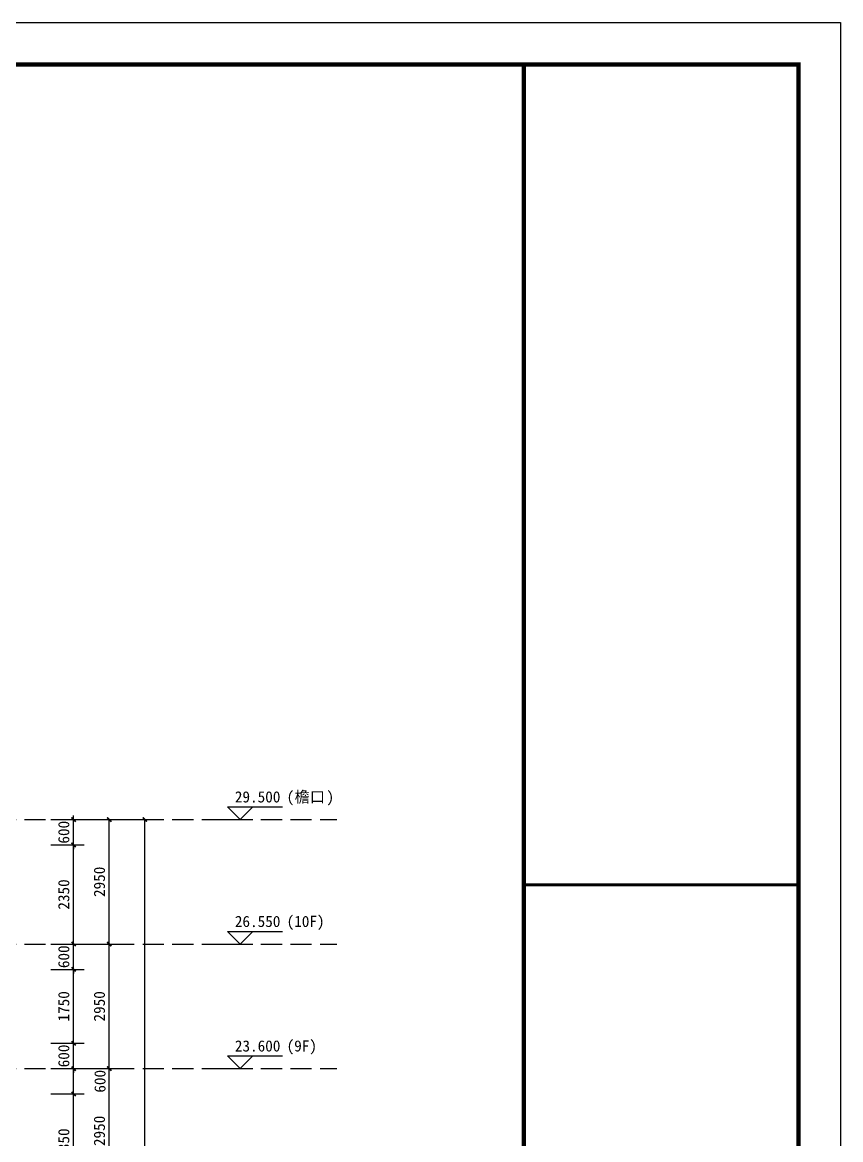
# Model space of a CAD drawing. Extents: x 646072 to 1012572, y -46617 to 16093.
# Drawn here: x 804945 to 824322, y -13635 to 12833 of the extents above; entities that cross this region are included whole.
import ezdxf

# ---------------------------------------------------------------- set-up
doc = ezdxf.new("R2010")
doc.units = 0
doc.header["$LTSCALE"] = 1000
doc.header["$MEASUREMENT"] = 0
for name, pattern in [('3#楼-HZS$0$3#楼-HZS$0$__DASH', [0.35, 0.25, -0.1]), ('3#楼-HZS$0$DOTE', [2.42, 2, -0.2, 0.02, -0.2]), ('DASH', [0.35, 0.25, -0.1])]:
    doc.linetypes.add(name, pattern=pattern)
doc.layers.get('Defpoints').update_dxf_attribs({"color": 4, "linetype": 'DASH'})
for name, color, linetype in [('3#楼-HZS$0$3#楼-HZS$0$DIM_ELEV', 3, 'Continuous'), ('3#楼-HZS$0$3#楼-HZS$0$DOTE', 1, '3#楼-HZS$0$DOTE'), ('3#楼-HZS$0$3#楼-HZS$0$PUB_DIM', 3, 'Continuous'), ('3#楼-HZS$0$3#楼-HZS$0$PUB_TEXT', 7, 'Continuous'), ('A1-无手签$0$A-ANNO-TTLB', 7, 'Continuous'), ('图签$0$A-ANNO-TTLB', 7, 'Continuous')]:
    doc.layers.add(name, color=color, linetype=linetype)
doc.styles.add('3#楼-HZS$0$3#楼-HZS$0$_TCH_DIM', font='')
doc.styles.add('3#楼-HZS$0$3#楼-HZS$0$_TCH_DIM_T3', font='')
doc.styles.get('3#楼-HZS$0$3#楼-HZS$0$_TCH_DIM').set_extended_font_data('SimSun')
doc.styles.get('3#楼-HZS$0$3#楼-HZS$0$_TCH_DIM_T3').set_extended_font_data('SimSun')
doc.dimstyles.new('3#楼-HZS$0$3#楼-HZS$0$_TCH_ARCH&&100', dxfattribs={"dimtxt": 264.345992, "dimasz": 100, "dimexe": 250, "dimexo": 300, "dimgap": 100, "dimtad": 1, "dimdec": 0, "dimzin": 0, "dimdsep": 46, "dimtxsty": '3#楼-HZS$0$3#楼-HZS$0$_TCH_DIM_T3', "dimblk": '3#楼-HZS$0$3#楼-HZS$0$_ArchTick', "dimcen": 0.09, "dimclrt": 7, "dimazin": 2, "dimtfac": 1, "dimtdec": 0, "dimtix": 1, "dimtmove": 2, "dimatfit": 3, "dimfxl": 100, "dimtolj": 1, "dimtzin": 0, "dimarcsym": 0})

# ---------------------------------------------------------------- blocks, each defined once
blk = doc.blocks.new('3#楼-HZS$0$3#楼-HZS$0$_ArchTick')
at = {"color": 0, "linetype": 'ByBlock', "const_width": 0.4}
blk.add_lwpolyline([(-0.5, -0.5), (0.5, 0.5)], dxfattribs=at)
blk = doc.blocks.new('*D717')
at = {"layer": '3#楼-HZS$0$3#楼-HZS$0$PUB_DIM', "color": 0, "lineweight": -2, "transparency": 16777216}
for p, q in [((806459, -6052), (807252, -6052)), ((807002, -9002), (807002, -6052)), ((806459, -9002), (807252, -9002))]:
    blk.add_line(p, q, dxfattribs=at)
at = {"layer": 'Defpoints', "color": 0, "transparency": 16777216}
for p in [(806159, -6052), (807002, -6052), (806159, -9002)]:
    blk.add_point(p, dxfattribs=at)
at = {"layer": '3#楼-HZS$0$3#楼-HZS$0$PUB_DIM', "color": 0, "lineweight": -2, "transparency": 16777216, "xscale": 100, "yscale": 100, "zscale": 100}
for p, rotation in [((807002, -6052), 90), ((807002, -9002), 270)]:
    blk.add_blockref('3#楼-HZS$0$3#楼-HZS$0$_ArchTick', p, dxfattribs=dict(at, rotation=rotation))
at = {"layer": '3#楼-HZS$0$3#楼-HZS$0$PUB_DIM', "color": 7, "transparency": 16777216, "insert": (806770, -7527), "char_height": 264.3, "attachment_point": 5, "rotation": 90, "style": '3#楼-HZS$0$3#楼-HZS$0$_TCH_DIM_T3'}
blk.add_mtext('\\A1;2950', dxfattribs=at)
blk = doc.blocks.new('*D718')
at = {"layer": '3#楼-HZS$0$3#楼-HZS$0$PUB_DIM', "color": 0, "lineweight": -2, "transparency": 16777216}
for p, q in [((806459, -9002), (807252, -9002)), ((807002, -11952), (807002, -9002)), ((806459, -11952), (807252, -11952))]:
    blk.add_line(p, q, dxfattribs=at)
at = {"layer": 'Defpoints', "color": 0, "transparency": 16777216}
for p in [(806159, -9002), (807002, -9002), (806159, -11952)]:
    blk.add_point(p, dxfattribs=at)
at = {"layer": '3#楼-HZS$0$3#楼-HZS$0$PUB_DIM', "color": 0, "lineweight": -2, "transparency": 16777216, "xscale": 100, "yscale": 100, "zscale": 100}
for p, rotation in [((807002, -9002), 90), ((807002, -11952), 270)]:
    blk.add_blockref('3#楼-HZS$0$3#楼-HZS$0$_ArchTick', p, dxfattribs=dict(at, rotation=rotation))
at = {"layer": '3#楼-HZS$0$3#楼-HZS$0$PUB_DIM', "color": 7, "transparency": 16777216, "insert": (806770, -10477), "char_height": 264.3, "attachment_point": 5, "rotation": 90, "style": '3#楼-HZS$0$3#楼-HZS$0$_TCH_DIM_T3'}
blk.add_mtext('\\A1;2950', dxfattribs=at)
blk = doc.blocks.new('*D719')
at = {"layer": '3#楼-HZS$0$3#楼-HZS$0$PUB_DIM', "color": 0, "lineweight": -2, "transparency": 16777216}
for p, q in [((806459, -11952), (807252, -11952)), ((807002, -14902), (807002, -11952)), ((806459, -14902), (807252, -14902))]:
    blk.add_line(p, q, dxfattribs=at)
at = {"layer": 'Defpoints', "color": 0, "transparency": 16777216}
for p in [(806159, -11952), (807002, -11952), (806159, -14902)]:
    blk.add_point(p, dxfattribs=at)
at = {"layer": '3#楼-HZS$0$3#楼-HZS$0$PUB_DIM', "color": 0, "lineweight": -2, "transparency": 16777216, "xscale": 100, "yscale": 100, "zscale": 100}
for p, rotation in [((807002, -11952), 90), ((807002, -14902), 270)]:
    blk.add_blockref('3#楼-HZS$0$3#楼-HZS$0$_ArchTick', p, dxfattribs=dict(at, rotation=rotation))
at = {"layer": '3#楼-HZS$0$3#楼-HZS$0$PUB_DIM', "color": 7, "transparency": 16777216, "insert": (806770, -13427), "char_height": 264.3, "attachment_point": 5, "rotation": 90, "style": '3#楼-HZS$0$3#楼-HZS$0$_TCH_DIM_T3'}
blk.add_mtext('\\A1;2950', dxfattribs=at)
blk = doc.blocks.new('*D729')
at = {"layer": '3#楼-HZS$0$3#楼-HZS$0$PUB_DIM', "color": 0, "lineweight": -2, "transparency": 16777216}
for p, q in [((807302, -6052), (808096, -6052)), ((807846, -35652), (807846, -6052)), ((807302, -35652), (808096, -35652))]:
    blk.add_line(p, q, dxfattribs=at)
at = {"layer": 'Defpoints', "color": 0, "transparency": 16777216}
for p in [(807002, -6052), (807846, -6052), (807002, -35652)]:
    blk.add_point(p, dxfattribs=at)
at = {"layer": '3#楼-HZS$0$3#楼-HZS$0$PUB_DIM', "color": 0, "lineweight": -2, "transparency": 16777216, "xscale": 100, "yscale": 100, "zscale": 100}
for p, rotation in [((807846, -6052), 90), ((807846, -35652), 270)]:
    blk.add_blockref('3#楼-HZS$0$3#楼-HZS$0$_ArchTick', p, dxfattribs=dict(at, rotation=rotation))
at = {"layer": '3#楼-HZS$0$3#楼-HZS$0$PUB_DIM', "color": 7, "transparency": 16777216, "insert": (807614, -20852), "char_height": 264.3, "attachment_point": 5, "rotation": 90, "style": '3#楼-HZS$0$3#楼-HZS$0$_TCH_DIM_T3'}
blk.add_mtext('\\A1;29600', dxfattribs=at)
blk = doc.blocks.new('*D936')
at = {"layer": '3#楼-HZS$0$3#楼-HZS$0$PUB_DIM', "color": 0, "lineweight": -2, "transparency": 16777216}
for p, q in [((805615, -6052), (806409, -6052)), ((806159, -6052), (806159, -5952)), ((806159, -6652), (806159, -6052)), ((805615, -6652), (806409, -6652)), ((806159, -6652), (806159, -6752))]:
    blk.add_line(p, q, dxfattribs=at)
at = {"layer": 'Defpoints', "color": 0, "transparency": 16777216}
for p in [(805315, -6052), (806159, -6052), (805315, -6652)]:
    blk.add_point(p, dxfattribs=at)
at = {"layer": '3#楼-HZS$0$3#楼-HZS$0$PUB_DIM', "color": 0, "lineweight": -2, "transparency": 16777216, "xscale": 100, "yscale": 100, "zscale": 100}
for p, rotation in [((806159, -6052), 270), ((806159, -6652), 90)]:
    blk.add_blockref('3#楼-HZS$0$3#楼-HZS$0$_ArchTick', p, dxfattribs=dict(at, rotation=rotation))
at = {"layer": '3#楼-HZS$0$3#楼-HZS$0$PUB_DIM', "color": 7, "transparency": 16777216, "insert": (805926, -6352), "char_height": 264.3, "attachment_point": 5, "rotation": 90, "style": '3#楼-HZS$0$3#楼-HZS$0$_TCH_DIM_T3'}
blk.add_mtext('\\A1;600', dxfattribs=at)
blk = doc.blocks.new('*D937')
at = {"layer": '3#楼-HZS$0$3#楼-HZS$0$PUB_DIM', "color": 0, "lineweight": -2, "transparency": 16777216}
for p, q in [((805615, -6652), (806409, -6652)), ((806159, -9002), (806159, -6652)), ((805615, -9002), (806409, -9002))]:
    blk.add_line(p, q, dxfattribs=at)
at = {"layer": 'Defpoints', "color": 0, "transparency": 16777216}
for p in [(805315, -6652), (806159, -6652), (805315, -9002)]:
    blk.add_point(p, dxfattribs=at)
at = {"layer": '3#楼-HZS$0$3#楼-HZS$0$PUB_DIM', "color": 0, "lineweight": -2, "transparency": 16777216, "xscale": 100, "yscale": 100, "zscale": 100}
for p, rotation in [((806159, -6652), 90), ((806159, -9002), 270)]:
    blk.add_blockref('3#楼-HZS$0$3#楼-HZS$0$_ArchTick', p, dxfattribs=dict(at, rotation=rotation))
at = {"layer": '3#楼-HZS$0$3#楼-HZS$0$PUB_DIM', "color": 7, "transparency": 16777216, "insert": (805926, -7827), "char_height": 264.3, "attachment_point": 5, "rotation": 90, "style": '3#楼-HZS$0$3#楼-HZS$0$_TCH_DIM_T3'}
blk.add_mtext('\\A1;2350', dxfattribs=at)
blk = doc.blocks.new('*D912')
at = {"layer": '3#楼-HZS$0$3#楼-HZS$0$PUB_DIM', "color": 0, "lineweight": -2, "transparency": 16777216}
for p, q in [((806159, -9002), (806159, -8902)), ((805615, -9002), (806409, -9002)), ((806159, -9602), (806159, -9002)), ((805615, -9602), (806409, -9602)), ((806159, -9602), (806159, -9702))]:
    blk.add_line(p, q, dxfattribs=at)
at = {"layer": 'Defpoints', "color": 0, "transparency": 16777216}
for p in [(805315, -9002), (806159, -9002), (805315, -9602)]:
    blk.add_point(p, dxfattribs=at)
at = {"layer": '3#楼-HZS$0$3#楼-HZS$0$PUB_DIM', "color": 0, "lineweight": -2, "transparency": 16777216, "xscale": 100, "yscale": 100, "zscale": 100}
for p, rotation in [((806159, -9002), 270), ((806159, -9602), 90)]:
    blk.add_blockref('3#楼-HZS$0$3#楼-HZS$0$_ArchTick', p, dxfattribs=dict(at, rotation=rotation))
at = {"layer": '3#楼-HZS$0$3#楼-HZS$0$PUB_DIM', "color": 7, "transparency": 16777216, "insert": (805926, -9302), "char_height": 264.3, "attachment_point": 5, "rotation": 90, "style": '3#楼-HZS$0$3#楼-HZS$0$_TCH_DIM_T3'}
blk.add_mtext('\\A1;600', dxfattribs=at)
blk = doc.blocks.new('*D913')
at = {"layer": '3#楼-HZS$0$3#楼-HZS$0$PUB_DIM', "color": 0, "lineweight": -2, "transparency": 16777216}
for p, q in [((805615, -9602), (806409, -9602)), ((806159, -11352), (806159, -9602)), ((805615, -11352), (806409, -11352))]:
    blk.add_line(p, q, dxfattribs=at)
at = {"layer": 'Defpoints', "color": 0, "transparency": 16777216}
for p in [(805315, -9602), (806159, -9602), (805315, -11352)]:
    blk.add_point(p, dxfattribs=at)
at = {"layer": '3#楼-HZS$0$3#楼-HZS$0$PUB_DIM', "color": 0, "lineweight": -2, "transparency": 16777216, "xscale": 100, "yscale": 100, "zscale": 100}
for p, rotation in [((806159, -9602), 90), ((806159, -11352), 270)]:
    blk.add_blockref('3#楼-HZS$0$3#楼-HZS$0$_ArchTick', p, dxfattribs=dict(at, rotation=rotation))
at = {"layer": '3#楼-HZS$0$3#楼-HZS$0$PUB_DIM', "color": 7, "transparency": 16777216, "insert": (805926, -10477), "char_height": 264.3, "attachment_point": 5, "rotation": 90, "style": '3#楼-HZS$0$3#楼-HZS$0$_TCH_DIM_T3'}
blk.add_mtext('\\A1;1750', dxfattribs=at)
blk = doc.blocks.new('*D914')
at = {"layer": '3#楼-HZS$0$3#楼-HZS$0$PUB_DIM', "color": 0, "lineweight": -2, "transparency": 16777216}
for p, q in [((805615, -11352), (806409, -11352)), ((806159, -11352), (806159, -11252)), ((806159, -11952), (806159, -11352)), ((805615, -11952), (806409, -11952)), ((806159, -11952), (806159, -12052))]:
    blk.add_line(p, q, dxfattribs=at)
at = {"layer": 'Defpoints', "color": 0, "transparency": 16777216}
for p in [(805315, -11352), (806159, -11352), (805315, -11952)]:
    blk.add_point(p, dxfattribs=at)
at = {"layer": '3#楼-HZS$0$3#楼-HZS$0$PUB_DIM', "color": 0, "lineweight": -2, "transparency": 16777216, "xscale": 100, "yscale": 100, "zscale": 100}
for p, rotation in [((806159, -11352), 270), ((806159, -11952), 90)]:
    blk.add_blockref('3#楼-HZS$0$3#楼-HZS$0$_ArchTick', p, dxfattribs=dict(at, rotation=rotation))
at = {"layer": '3#楼-HZS$0$3#楼-HZS$0$PUB_DIM', "color": 7, "transparency": 16777216, "insert": (805926, -11652), "char_height": 264.3, "attachment_point": 5, "rotation": 90, "style": '3#楼-HZS$0$3#楼-HZS$0$_TCH_DIM_T3'}
blk.add_mtext('\\A1;600', dxfattribs=at)
blk = doc.blocks.new('*D915')
at = {"layer": '3#楼-HZS$0$3#楼-HZS$0$PUB_DIM', "color": 0, "lineweight": -2, "transparency": 16777216}
for p, q in [((805615, -11952), (806409, -11952)), ((806159, -12552), (806159, -11952)), ((805615, -12552), (806409, -12552))]:
    blk.add_line(p, q, dxfattribs=at)
at = {"layer": 'Defpoints', "color": 0, "transparency": 16777216}
for p in [(805315, -11952), (806159, -11952), (805315, -12552)]:
    blk.add_point(p, dxfattribs=at)
at = {"layer": '3#楼-HZS$0$3#楼-HZS$0$PUB_DIM', "color": 0, "lineweight": -2, "transparency": 16777216, "xscale": 100, "yscale": 100, "zscale": 100}
for p, rotation in [((806159, -11952), 90), ((806159, -12552), 270)]:
    blk.add_blockref('3#楼-HZS$0$3#楼-HZS$0$_ArchTick', p, dxfattribs=dict(at, rotation=rotation))
at = {"layer": '3#楼-HZS$0$3#楼-HZS$0$PUB_DIM', "color": 7, "transparency": 16777216, "insert": (806784, -12252), "char_height": 264.3, "attachment_point": 5, "rotation": 90, "style": '3#楼-HZS$0$3#楼-HZS$0$_TCH_DIM_T3'}
blk.add_mtext('\\A1;600', dxfattribs=at)
blk = doc.blocks.new('*D916')
at = {"layer": '3#楼-HZS$0$3#楼-HZS$0$PUB_DIM', "color": 0, "lineweight": -2, "transparency": 16777216}
for p, q in [((805615, -12552), (806409, -12552)), ((806159, -14902), (806159, -12552)), ((805615, -14902), (806409, -14902))]:
    blk.add_line(p, q, dxfattribs=at)
at = {"layer": 'Defpoints', "color": 0, "transparency": 16777216}
for p in [(805315, -12552), (806159, -12552), (805315, -14902)]:
    blk.add_point(p, dxfattribs=at)
at = {"layer": '3#楼-HZS$0$3#楼-HZS$0$PUB_DIM', "color": 0, "lineweight": -2, "transparency": 16777216, "xscale": 100, "yscale": 100, "zscale": 100}
for p, rotation in [((806159, -12552), 90), ((806159, -14902), 270)]:
    blk.add_blockref('3#楼-HZS$0$3#楼-HZS$0$_ArchTick', p, dxfattribs=dict(at, rotation=rotation))
at = {"layer": '3#楼-HZS$0$3#楼-HZS$0$PUB_DIM', "color": 7, "transparency": 16777216, "insert": (805926, -13727), "char_height": 264.3, "attachment_point": 5, "rotation": 90, "style": '3#楼-HZS$0$3#楼-HZS$0$_TCH_DIM_T3'}
blk.add_mtext('\\A1;2350', dxfattribs=at)

msp = doc.modelspace()

# ---------------------------------------------------------------- linework, layer by layer
at = {"layer": '3#楼-HZS$0$3#楼-HZS$0$DIM_ELEV'}
for p, q in [((810106.2, -6051.8), (809806.2, -5751.8)), ((809806.2, -5751.8), (811102.2, -5751.8)), ((810106.2, -6051.8), (810406.2, -5751.8)), ((809406.2, -6051.8), (810406.2, -6051.8)), ((810106.2, -9001.8), (809806.2, -8701.8)), ((809806.2, -8701.8), (811102.2, -8701.8)), ((810106.2, -9001.8), (810406.2, -8701.8)), ((809406.2, -9001.8), (810406.2, -9001.8)), ((810106.2, -11951.8), (809806.2, -11651.8)), ((809806.2, -11651.8), (811102.2, -11651.8)), ((810106.2, -11951.8), (810406.2, -11651.8)), ((809406.2, -11951.8), (810406.2, -11951.8))]:
    msp.add_line(p, q, dxfattribs=at)
at = {"layer": '3#楼-HZS$0$3#楼-HZS$0$DOTE', "linetype": '3#楼-HZS$0$3#楼-HZS$0$__DASH', "ltscale": 2}
for p, q in [((746894.8, -6051.8), (812394.8, -6051.8)), ((746894.8, -9001.8), (812394.8, -9001.8)), ((746894.8, -11951.8), (812394.8, -11951.8))]:
    msp.add_line(p, q, dxfattribs=at)
at = {"layer": 'A1-无手签$0$A-ANNO-TTLB'}
msp.add_lwpolyline([(740222, -46566.5), (740222, 12833.5), (824322, 12833.5), (824322, -46566.5)], close=True, dxfattribs=at)
at = {"layer": 'A1-无手签$0$A-ANNO-TTLB', "const_width": 100}
msp.add_lwpolyline([(742722, -45566.5), (823322, -45566.5), (823322, 11833.5), (742722, 11833.5)], close=True, dxfattribs=at)
msp.add_lwpolyline([(816822, -45566.5), (816822, 11833.5)], dxfattribs=at)
at = {"layer": 'Defpoints'}
msp.add_lwpolyline([(816822, 11833.5), (742722, 11833.5), (742722, -45566.5), (816822, -45566.5)], close=True, dxfattribs=at)
at = {"layer": '图签$0$A-ANNO-TTLB', "const_width": 70}
msp.add_lwpolyline([(816822, -7596.5), (823322, -7596.5)], dxfattribs=at)

# ---------------------------------------------------------------- texts
at = {"layer": '3#楼-HZS$0$3#楼-HZS$0$PUB_TEXT', "color": 7, "style": '3#楼-HZS$0$3#楼-HZS$0$_TCH_DIM'}
for s, height, p in [('29.500', 264.35, (809976.5, -5646.8)), ('(', 264.3, (811202.2, -5646.8)), ('檐口', 264.35, (811391.3, -5646.8)), (')', 264.3, (812147.4, -5646.8)), ('26.550', 264.35, (809976.5, -8596.8)), ('(10F)', 264.35, (811202.2, -8596.8)), ('23.600', 264.35, (809976.5, -11546.8)), ('(9F)', 264.35, (811202.2, -11546.8))]:
    msp.add_text(s, height=height, dxfattribs=at).set_placement(p)

# ---------------------------------------------------------------- dimensions: what is measured, and where the dimension line sits
at = {"layer": '3#楼-HZS$0$3#楼-HZS$0$PUB_DIM'}
for p1, p2, picture, middle in [((805314.8, -6651.8), (805314.8, -6051.8), '*D936', (805926.3, -6351.8)), ((806158.5, -9001.8), (806158.5, -6051.8), '*D717', (806770, -7526.8)), ((807002.2, -35651.8), (807002.2, -6051.8), '*D729', (807613.7, -20851.8)), ((805314.8, -9001.8), (805314.8, -6651.8), '*D937', (805926.3, -7826.8)), ((805314.8, -9601.8), (805314.8, -9001.8), '*D912', (805926.3, -9301.8)), ((806158.5, -11951.8), (806158.5, -9001.8), '*D718', (806770, -10476.8)), ((805314.8, -11351.8), (805314.8, -9601.8), '*D913', (805926.3, -10476.8)), ((805314.8, -11951.8), (805314.8, -11351.8), '*D914', (805926.3, -11651.8)), ((806158.5, -14901.8), (806158.5, -11951.8), '*D719', (806770, -13426.8)), ((805314.8, -14901.8), (805314.8, -12551.8), '*D916', (805926.3, -13726.8))]:
    dim = msp.add_aligned_dim(p1=p1, p2=p2, distance=-843.7, dimstyle='3#楼-HZS$0$3#楼-HZS$0$_TCH_ARCH&&100', dxfattribs=at)
    dim.commit()
    dim.dimension.update_dxf_attribs({"geometry": picture, "text_midpoint": middle})
dim = msp.add_linear_dim(base=(806158.5, -11951.8), p1=(805314.8, -12551.8), p2=(805314.8, -11951.8), angle=90, dimstyle='3#楼-HZS$0$3#楼-HZS$0$_TCH_ARCH&&100', dxfattribs=at)
dim.commit()
dim.dimension.update_dxf_attribs({"geometry": '*D915', "text_midpoint": (806783.5, -12251.8), "dimtype": 161})

doc.saveas('drawing.dxf')
